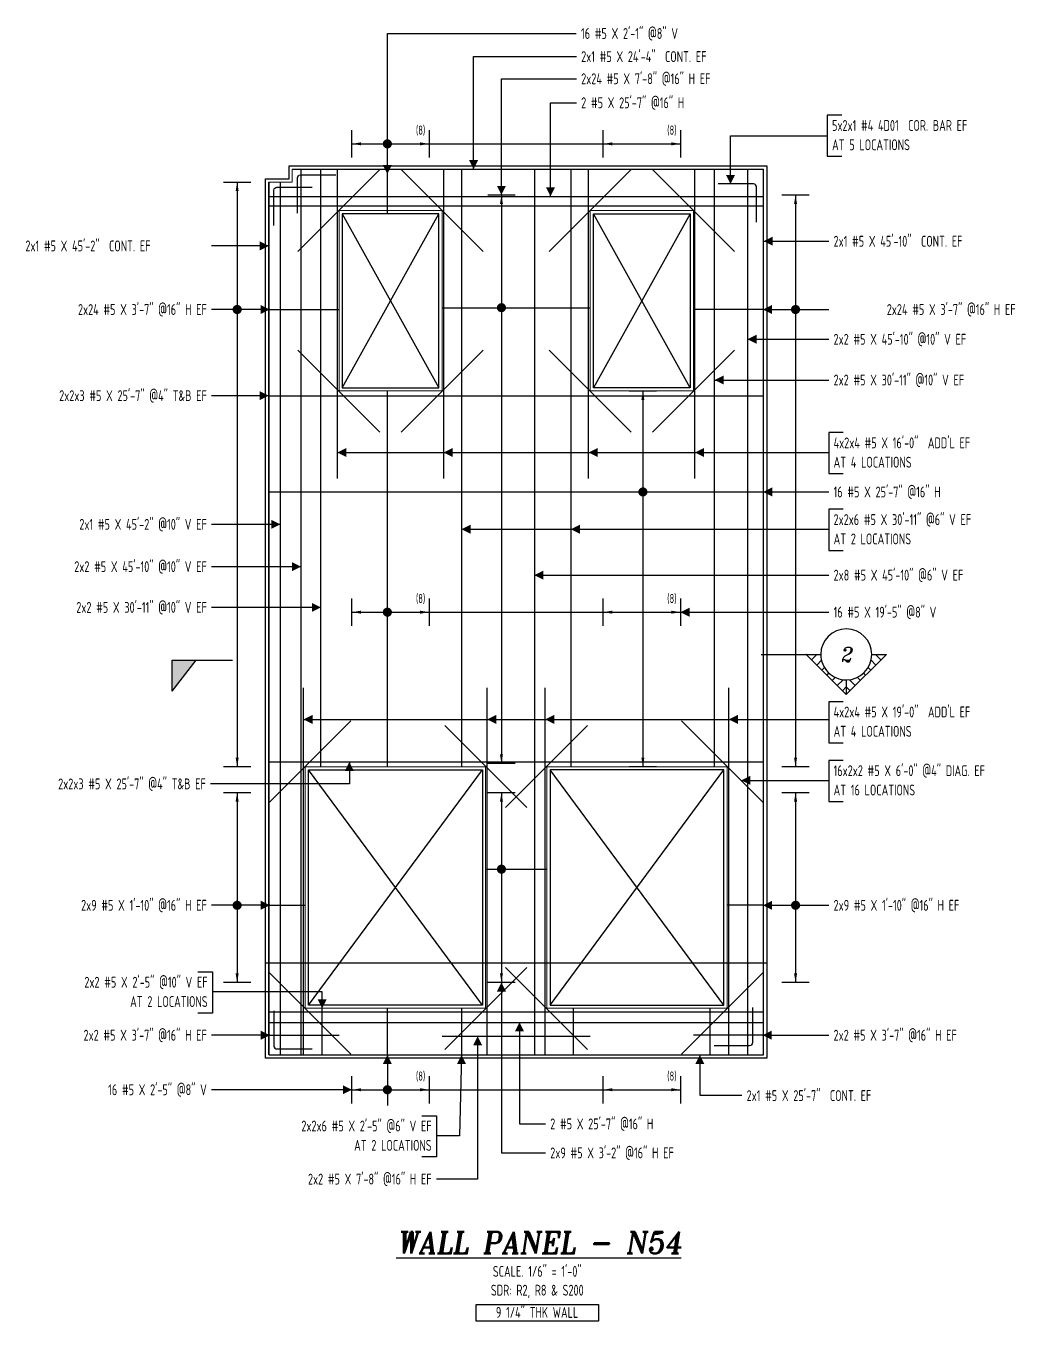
# Model space of a CAD drawing. Header units: inches. Extents: x -3675 to 33171, y -2273 to 1837.
# Drawn here: x 24308 to 24922, y 175 to 979 of the extents above; entities that cross this region are included whole.
import ezdxf
from ezdxf.enums import TextEntityAlignment as Align

# ---------------------------------------------------------------- set-up
doc = ezdxf.new("R2010")
doc.units = ezdxf.units.IN
doc.header["$MEASUREMENT"] = 0
doc.layers.get('0').update_dxf_attribs({"linetype": 'CONTINUOUS'})
for name, color, linetype in [('0-25', 7, 'CONTINUOUS'), ('0-25TEXT', 7, 'CONTINUOUS'), ('0-35', 3, 'CONTINUOUS'), ('0-35TEXT', 3, 'CONTINUOUS'), ('0-50', 10, 'CONTINUOUS'), ('3', 3, 'CONTINUOUS'), ('BAR-LBL', 2, 'CONTINUOUS'), ('Hatch', 253, 'CONTINUOUS'), ('INTERMEDIATERANGELAY', 7, 'CONTINUOUS'), ('RANGELAY', 7, 'CONTINUOUS'), ('REBARS', 4, 'CONTINUOUS')]:
    doc.layers.add(name, color=color, linetype=linetype)
doc.layers.add('COVER', color=6, linetype='CONTINUOUS', lineweight=0, plot=False)
doc.styles.add('AR', font='ARCHQUIK.shx', dxfattribs={"width": 0.8})
doc.styles.add('ROMANT', font='romant')

# ---------------------------------------------------------------- blocks, each defined once
blk = doc.blocks.new('leadrblk')
blk.add_lwpolyline([(0, 0, 0, 1, 0), (1, 0, 1, 1, 0)], format="xyseb")
blk = doc.blocks.new('SECTARO')
at = {"linetype": 'Continuous'}
blk.add_line((33.32, 16.99), (20.13, 0), dxfattribs=at)
for p, q in [((33.32, 16.99), (33.32, 0)), ((33.32, 0), (0, 0))]:
    blk.add_line(p, q)
for points in [[(33.32, 0), (33.32, 16.99), (33.32, 0), (20.13, 0)], [(33.32, 16.99), (20.13, 0), (33.32, 0), (33.32, 16.99)]]:
    blk.add_solid(points, dxfattribs=at)
blk = doc.blocks.new('*X3')
at = {"color": 0, "linetype": 'Continuous'}
for p, q in [((-1.108, 0.278), (-1.075, 0.312)), ((-1.081, 0.217), (-1.031, 0.267)), ((-1.013, 0.197), (-0.986, 0.223)), ((-0.96, 0.161), (-0.942, 0.179)), ((-0.92, 0.112), (-0.898, 0.135)), ((-0.895, 0.05), (-0.854, 0.091)), ((-0.856, 0), (-0.81, 0.046)), ((-0.768, 0), (-0.765, 0.002))]:
    blk.add_line(p, q, dxfattribs=at)
blk = doc.blocks.new('*X2')
at = {"color": 0, "linetype": 'Continuous'}
for p, q in [((-1.108, 0.278), (-1.075, 0.312)), ((-0.96, 0.161), (-0.942, 0.179)), ((-0.856, 0), (-0.81, 0.046))]:
    blk.add_line(p, q, dxfattribs=at)
blk = doc.blocks.new('SECTNU')
at = {"linetype": 'Continuous'}
blk.add_line((-24.74, 0), (-32.81, 0), dxfattribs=at)
blk.add_line((0, 0), (-24.74, 0))
at = {"layer": '3'}
for p, q in [((-68.89, 0), (-46.81, 22.07)), ((-60.81, 0), (-68.89, 0))]:
    blk.add_line(p, q, dxfattribs=at)
at = {"layer": '3', "linetype": 'Continuous'}
blk.add_line((-46.81, 14), (-46.81, 22.07), dxfattribs=at)
at = {"layer": '3'}
for points in [[(-46.81, 22.07), (-24.74, 0), (-32.81, 0, 1)], [(-32.81, 0, 0.414214), (-46.81, 14)]]:
    blk.add_lwpolyline(points, format="xyb", dxfattribs=at)
for start, end in [(90, 180), (180, 0)]:
    blk.add_arc((-46.81, 0), 14, start, end, dxfattribs=at)
at = {"linetype": 'Continuous', "xscale": -64, "yscale": 64, "zscale": 64, "rotation": 359.9999999999999}
blk.add_blockref('*X3', (-117.73, 0), dxfattribs=at)
at = {"linetype": 'Continuous', "xscale": 64, "yscale": 64, "zscale": 64}
for name in ['*X3', '*X2']:
    blk.add_blockref(name, (24.1, 0), dxfattribs=at)
at = {"linetype": 'Continuous', "style": 'ROMANT', "oblique": 9, "width": 0.9}
blk.add_attdef('NO', text='', height=8, dxfattribs=at).set_placement((-46.81, 0), align=Align.MIDDLE)
blk = doc.blocks.new('*U2149', base_point=(24723.02, 698.56))
at = {"layer": 'REBARS', "color": 0}
blk.add_lwpolyline([(24723.33, 698.56), (24723.33, 890.56)], dxfattribs=at)
blk = doc.blocks.new('*U2150', base_point=(24657.64, 698.56))
at = {"layer": 'REBARS', "color": 0}
blk.add_lwpolyline([(24657.32, 698.56), (24657.32, 890.56)], dxfattribs=at)
blk = doc.blocks.new('*U2151', base_point=(24567.03, 698.56))
at = {"layer": 'REBARS', "color": 0}
blk.add_lwpolyline([(24567.34, 698.56), (24567.34, 890.56)], dxfattribs=at)
blk = doc.blocks.new('*U2152', base_point=(24501.64, 698.56))
at = {"layer": 'REBARS', "color": 0}
blk.add_lwpolyline([(24501.33, 698.56), (24501.33, 890.56)], dxfattribs=at)
blk = doc.blocks.new('*U2269', base_point=(24605.53, 394.67))
at = {"layer": 'REBARS', "color": 0}
blk.add_lwpolyline([(24605.75, 394.89), (24656.67, 343.98)], dxfattribs=at)
blk = doc.blocks.new('*U2270', base_point=(24605.53, 494.44))
at = {"layer": 'REBARS', "color": 0}
blk.add_lwpolyline([(24605.75, 494.22), (24656.67, 545.14)], dxfattribs=at)
blk = doc.blocks.new('*U2271', base_point=(24458.48, 391.72))
at = {"layer": 'REBARS', "color": 0}
blk.add_lwpolyline([(24458.71, 391.94), (24509.62, 341.03)], dxfattribs=at)
blk = doc.blocks.new('*U2272', base_point=(24619.13, 394.67))
at = {"layer": 'REBARS', "color": 0}
blk.add_lwpolyline([(24618.91, 394.89), (24568, 343.98)], dxfattribs=at)
blk = doc.blocks.new('*U2273', base_point=(24458.48, 497.4))
at = {"layer": 'REBARS', "color": 0}
blk.add_lwpolyline([(24458.71, 497.18), (24509.62, 548.09)], dxfattribs=at)
blk = doc.blocks.new('*U2274', base_point=(24619.13, 494.44))
at = {"layer": 'REBARS', "color": 0}
blk.add_lwpolyline([(24618.91, 494.22), (24568, 545.14)], dxfattribs=at)
blk = doc.blocks.new('*U2275', base_point=(24632.53, 777.96))
at = {"layer": 'REBARS', "color": 0}
blk.add_lwpolyline([(24632.75, 778.18), (24683.66, 727.27)], dxfattribs=at)
blk = doc.blocks.new('*U2276', base_point=(24748.13, 777.96))
at = {"layer": 'REBARS', "color": 0}
blk.add_lwpolyline([(24747.91, 778.18), (24697, 727.27)], dxfattribs=at)
blk = doc.blocks.new('*U2277', base_point=(24632.53, 839.69))
at = {"layer": 'REBARS', "color": 0}
blk.add_lwpolyline([(24632.75, 839.47), (24683.66, 890.39)], dxfattribs=at)
blk = doc.blocks.new('*U2278', base_point=(24748.13, 839.69))
at = {"layer": 'REBARS', "color": 0}
blk.add_lwpolyline([(24747.91, 839.47), (24697, 890.39)], dxfattribs=at)
blk = doc.blocks.new('*U2279', base_point=(24476.53, 777.96))
at = {"layer": 'REBARS', "color": 0}
blk.add_lwpolyline([(24476.75, 778.18), (24527.67, 727.27)], dxfattribs=at)
blk = doc.blocks.new('*U2280', base_point=(24592.14, 777.96))
at = {"layer": 'REBARS', "color": 0}
blk.add_lwpolyline([(24591.92, 778.18), (24541, 727.27)], dxfattribs=at)
blk = doc.blocks.new('*U2281', base_point=(24476.53, 839.69))
at = {"layer": 'REBARS', "color": 0}
blk.add_lwpolyline([(24476.75, 839.47), (24527.67, 890.39)], dxfattribs=at)
blk = doc.blocks.new('*U2282', base_point=(24592.14, 839.69))
at = {"layer": 'REBARS', "color": 0}
blk.add_lwpolyline([(24591.92, 839.47), (24541, 890.39)], dxfattribs=at)
blk = doc.blocks.new('*U2412', base_point=(24461.71, 344.05))
at = {"layer": 'REBARS', "color": 0}
blk.add_lwpolyline([(24461.96, 368.05), (24461.96, 346.05, 0.414214), (24463.71, 344.3), (24485.71, 344.3)], format="xyb", dxfattribs=at)
blk = doc.blocks.new('*U2413', base_point=(24759.23, 346.05))
at = {"layer": 'REBARS', "color": 0}
blk.add_lwpolyline([(24758.98, 370.05), (24758.98, 348.05, -0.414214), (24757.23, 346.3), (24735.23, 346.3)], format="xyb", dxfattribs=at)
blk = doc.blocks.new('*U2487', base_point=(24766.27, 340.56))
at = {"layer": 'REBARS', "color": 0}
blk.add_lwpolyline([(24765.96, 340.56), (24765.96, 890.56)], dxfattribs=at)
blk = doc.blocks.new('*U2520', base_point=(24459.02, 340.56))
at = {"layer": 'REBARS', "color": 0}
blk.add_lwpolyline([(24458.71, 340.56), (24458.71, 882.56)], dxfattribs=at)
blk = doc.blocks.new('*U2074', base_point=(24532.68, 862.6))
at = {"layer": 'REBARS', "color": 0}
blk.add_lwpolyline([(24532.36, 862.6), (24532.36, 887.6)], dxfattribs=at)
blk = doc.blocks.new('*U2414', base_point=(24461.71, 879.56))
at = {"layer": 'REBARS', "color": 0}
blk.add_lwpolyline([(24461.96, 855.56), (24461.96, 877.56, -0.414214), (24463.71, 879.31), (24485.71, 879.31)], format="xyb", dxfattribs=at)
blk = doc.blocks.new('*U2586', base_point=(24458.71, 689.83))
at = {"layer": 'REBARS', "color": 0}
blk.add_lwpolyline([(24458.71, 690.14), (24765.71, 690.14)], dxfattribs=at)
blk = doc.blocks.new('rendmark')
at = {"color": 4}
blk.add_line((0, -3), (0, 3), dxfattribs=at)
blk = doc.blocks.new('rarrow')
at = {"color": 7}
blk.add_solid([(2, -0.33), (2, 0.33), (0, 0)], dxfattribs=at)
blk = doc.blocks.new('*U2942', base_point=(24690.98, 752.85))
at = {"layer": 'RANGELAY'}
blk.add_line((24690.98, 752.85), (24690.98, 519.56), dxfattribs=at)
at = {"layer": 'RANGELAY', "xscale": 2.834645669291339, "yscale": 2.834645669291339}
for name, p, rotation in [('rendmark', (24690.98, 752.85), 269.9999999999999), ('rarrow', (24690.98, 752.85), 269.9999999999999), ('rarrow', (24690.98, 519.56), 89.999996929531), ('rendmark', (24690.98, 519.56), 89.999996929531)]:
    blk.add_blockref(name, p, dxfattribs=dict(at, rotation=rotation))
blk = doc.blocks.new('VPM75F6F0')
at = {"const_width": 1}
blk.add_lwpolyline([(-0.5, 0, 1), (0.5, 0, 1)], format="xyb", close=True, dxfattribs=at)
blk = doc.blocks.new('*U2663', base_point=(24473.956016, 890.245465))
at = {"layer": 'REBARS', "color": 0}
blk.add_lwpolyline([(24473.956016, 890.557965), (24765.956016, 890.557965)], dxfattribs=at)
blk = doc.blocks.new('*U2521', base_point=(24458.39, 882.56))
at = {"layer": 'REBARS', "color": 0}
blk.add_lwpolyline([(24458.71, 882.56), (24458.71, 340.56)], dxfattribs=at)
blk = doc.blocks.new('*U2415', base_point=(24476.33, 887.21))
at = {"layer": 'REBARS', "color": 0}
blk.add_lwpolyline([(24476.58, 863.21), (24476.58, 885.21, -0.414214), (24478.33, 886.96), (24500.33, 886.96)], format="xyb", dxfattribs=at)
blk = doc.blocks.new('*U2519', base_point=(24465.59, 882.56))
at = {"layer": 'REBARS', "color": 0}
blk.add_lwpolyline([(24465.9, 882.56), (24465.9, 340.56)], dxfattribs=at)
blk = doc.blocks.new('*U2416', base_point=(24761.75, 881.62))
at = {"layer": 'REBARS', "color": 0}
blk.add_lwpolyline([(24761.5, 857.62), (24761.5, 879.62, 0.414214), (24759.75, 881.37), (24737.75, 881.37)], format="xyb", dxfattribs=at)
blk = doc.blocks.new('*U2046', base_point=(24532.68, 340.56))
at = {"layer": 'REBARS', "color": 0}
blk.add_lwpolyline([(24532.36, 340.56), (24532.36, 369.56)], dxfattribs=at)
blk = doc.blocks.new('*U2603', base_point=(24458.96, 873.34))
at = {"layer": 'REBARS', "color": 0}
blk.add_lwpolyline([(24458.96, 873.65), (24765.96, 873.65)], dxfattribs=at)
blk = doc.blocks.new('*U2941', base_point=(24785.77, 503.56))
at = {"layer": 'RANGELAY'}
blk.add_line((24785.77, 503.56), (24785.77, 385.56), dxfattribs=at)
at = {"layer": 'RANGELAY', "xscale": 2.834645669291339, "yscale": 2.834645669291339}
for name, p, rotation in [('rendmark', (24785.77, 503.56), 269.9999999999999), ('rarrow', (24785.77, 503.56), 269.9999999999999), ('rarrow', (24785.77, 385.56), 89.999996929531), ('rendmark', (24785.77, 385.56), 89.999996929531)]:
    blk.add_blockref(name, p, dxfattribs=dict(at, rotation=rotation))
blk = doc.blocks.new('VPM75FBD0')
at = {"const_width": 1}
blk.add_lwpolyline([(-0.5, 0, 1), (0.5, 0, 1)], format="xyb", close=True, dxfattribs=at)
blk = doc.blocks.new('*U2780', base_point=(24765.53, 433.19))
at = {"layer": 'REBARS', "color": 0}
blk.add_lwpolyline([(24765.53, 433.51), (24743.53, 433.51)], dxfattribs=at)
blk = doc.blocks.new('*U2940', base_point=(24785.77, 874.56))
at = {"layer": 'RANGELAY'}
blk.add_line((24785.77, 874.56), (24785.77, 519.56), dxfattribs=at)
at = {"layer": 'RANGELAY', "xscale": 2.834645669291339, "yscale": 2.834645669291339}
for name, p, rotation in [('rendmark', (24785.77, 874.56), 269.9999999999999), ('rarrow', (24785.77, 874.56), 269.9999999999999), ('rarrow', (24785.77, 519.56), 89.999996929531), ('rendmark', (24785.77, 519.56), 89.999996929531)]:
    blk.add_blockref(name, p, dxfattribs=dict(at, rotation=rotation))
blk = doc.blocks.new('VPM75FCD0')
at = {"const_width": 1}
blk.add_lwpolyline([(-0.5, 0, 1), (0.5, 0, 1)], format="xyb", close=True, dxfattribs=at)
blk = doc.blocks.new('*U2740', base_point=(24765.53, 803.08))
at = {"layer": 'REBARS', "color": 0}
blk.add_lwpolyline([(24765.53, 803.4), (24722.53, 803.4)], dxfattribs=at)
blk = doc.blocks.new('*U2939', base_point=(24439.1, 503.56))
at = {"layer": 'RANGELAY'}
blk.add_line((24439.1, 503.56), (24439.1, 385.56), dxfattribs=at)
at = {"layer": 'RANGELAY', "xscale": 2.834645669291339, "yscale": 2.834645669291339}
for name, p, rotation in [('rendmark', (24439.1, 503.56), 269.9999999999999), ('rarrow', (24439.1, 503.56), 269.9999999999999), ('rarrow', (24439.1, 385.56), 89.999996929531), ('rendmark', (24439.1, 385.56), 89.999996929531)]:
    blk.add_blockref(name, p, dxfattribs=dict(at, rotation=rotation))
blk = doc.blocks.new('VPM75FDD0')
at = {"const_width": 1}
blk.add_lwpolyline([(-0.5, 0, 1), (0.5, 0, 1)], format="xyb", close=True, dxfattribs=at)
blk = doc.blocks.new('*U2779', base_point=(24459.33, 433.19))
at = {"layer": 'REBARS', "color": 0}
blk.add_lwpolyline([(24459.33, 433.51), (24481.33, 433.51)], dxfattribs=at)
blk = doc.blocks.new('*U2938', base_point=(24439.1, 882.56))
at = {"layer": 'RANGELAY'}
blk.add_line((24439.1, 882.56), (24439.1, 519.56), dxfattribs=at)
at = {"layer": 'RANGELAY', "xscale": 2.834645669291339, "yscale": 2.834645669291339}
for name, p, rotation in [('rendmark', (24439.1, 882.56), 269.9999999999999), ('rarrow', (24439.1, 882.56), 269.9999999999999), ('rarrow', (24439.1, 519.56), 89.999996929531), ('rendmark', (24439.1, 519.56), 89.999996929531)]:
    blk.add_blockref(name, p, dxfattribs=dict(at, rotation=rotation))
blk = doc.blocks.new('VPM75FED0')
at = {"const_width": 1}
blk.add_lwpolyline([(-0.5, 0, 1), (0.5, 0, 1)], format="xyb", close=True, dxfattribs=at)
blk = doc.blocks.new('*U2737', base_point=(24459.33, 803.08))
at = {"layer": 'REBARS', "color": 0}
blk.add_lwpolyline([(24459.33, 803.4), (24502.33, 803.4)], dxfattribs=at)
blk = doc.blocks.new('*U2114', base_point=(24491.43, 519.56))
at = {"layer": 'REBARS', "color": 0}
blk.add_lwpolyline([(24491.11, 519.56), (24491.11, 890.56)], dxfattribs=at)
blk = doc.blocks.new('*U2486', base_point=(24478.39, 890.56))
at = {"layer": 'REBARS', "color": 0}
blk.add_lwpolyline([(24478.71, 890.56), (24478.71, 340.56)], dxfattribs=at)
blk = doc.blocks.new('*U2937', base_point=(24603.17, 874.56))
at = {"layer": 'RANGELAY'}
blk.add_line((24603.17, 874.56), (24603.17, 521.56), dxfattribs=at)
at = {"layer": 'RANGELAY', "xscale": 2.834645669291339, "yscale": 2.834645669291339}
for name, p, rotation in [('rendmark', (24603.17, 874.56), 269.9999999999999), ('rarrow', (24603.17, 874.56), 269.9999999999999), ('rarrow', (24603.17, 521.56), 89.999996929531), ('rendmark', (24603.17, 521.56), 89.999996929531)]:
    blk.add_blockref(name, p, dxfattribs=dict(at, rotation=rotation))
blk = doc.blocks.new('VPM760110')
at = {"const_width": 1}
blk.add_lwpolyline([(-0.5, 0, 1), (0.5, 0, 1)], format="xyb", close=True, dxfattribs=at)
blk = doc.blocks.new('*U2798', base_point=(24566.32, 804.22))
at = {"layer": 'REBARS', "color": 0}
blk.add_lwpolyline([(24566.32, 804.53), (24658.32, 804.53)], dxfattribs=at)
blk = doc.blocks.new('*U2936', base_point=(24603.17, 503.56))
at = {"layer": 'RANGELAY'}
blk.add_line((24603.17, 503.56), (24603.17, 385.56), dxfattribs=at)
at = {"layer": 'RANGELAY', "xscale": 2.834645669291339, "yscale": 2.834645669291339}
for name, p, rotation in [('rendmark', (24603.17, 503.56), 269.9999999999999), ('rarrow', (24603.17, 503.56), 269.9999999999999), ('rarrow', (24603.17, 385.56), 89.999996929531), ('rendmark', (24603.17, 385.56), 89.999996929531)]:
    blk.add_blockref(name, p, dxfattribs=dict(at, rotation=rotation))
blk = doc.blocks.new('VPM760210')
at = {"const_width": 1}
blk.add_lwpolyline([(-0.5, 0, 1), (0.5, 0, 1)], format="xyb", close=True, dxfattribs=at)
blk = doc.blocks.new('*U2822', base_point=(24593.33, 455.6))
at = {"layer": 'REBARS', "color": 0}
blk.add_lwpolyline([(24593.33, 455.92), (24631.33, 455.92)], dxfattribs=at)
blk = doc.blocks.new('*U2602', base_point=(24458.96, 340.87))
at = {"layer": 'REBARS', "color": 0}
blk.add_lwpolyline([(24458.96, 340.56), (24765.96, 340.56)], dxfattribs=at)
blk = doc.blocks.new('*U2485', base_point=(24623.32, 890.56))
at = {"layer": 'REBARS', "color": 0}
blk.add_lwpolyline([(24623.63, 890.56), (24623.63, 340.56)], dxfattribs=at)
blk = doc.blocks.new('*U2111', base_point=(24646.02, 890.56))
at = {"layer": 'REBARS', "color": 0}
blk.add_lwpolyline([(24646.33, 890.56), (24646.33, 519.56)], dxfattribs=at)
blk = doc.blocks.new('*U2112', base_point=(24578.03, 890.56))
at = {"layer": 'REBARS', "color": 0}
blk.add_lwpolyline([(24578.34, 890.56), (24578.34, 519.56)], dxfattribs=at)
blk = doc.blocks.new('*U2283', base_point=(24766.18, 391.72))
at = {"layer": 'REBARS', "color": 0}
blk.add_lwpolyline([(24765.96, 391.94), (24715.04, 341.03)], dxfattribs=at)
blk = doc.blocks.new('*U2284', base_point=(24766.18, 497.4))
at = {"layer": 'REBARS', "color": 0}
blk.add_lwpolyline([(24765.96, 497.18), (24715.04, 548.09)], dxfattribs=at)
blk = doc.blocks.new('*U2694', base_point=(24744.02, 340.56))
at = {"layer": 'REBARS', "color": 0}
blk.add_lwpolyline([(24744.33, 340.56), (24744.33, 568.56)], dxfattribs=at)
blk = doc.blocks.new('*U2695', base_point=(24630.64, 340.56))
at = {"layer": 'REBARS', "color": 0}
blk.add_lwpolyline([(24630.33, 340.56), (24630.33, 568.56)], dxfattribs=at)
blk = doc.blocks.new('*U2696', base_point=(24594.02, 340.56))
at = {"layer": 'REBARS', "color": 0}
blk.add_lwpolyline([(24594.33, 340.56), (24594.33, 568.56)], dxfattribs=at)
blk = doc.blocks.new('*U2697', base_point=(24480.64, 340.56))
at = {"layer": 'REBARS', "color": 0}
blk.add_lwpolyline([(24480.33, 340.56), (24480.33, 568.56)], dxfattribs=at)
blk = doc.blocks.new('*U2050', base_point=(24732.51, 340.56))
at = {"layer": 'REBARS', "color": 0}
blk.add_lwpolyline([(24732.82, 340.56), (24732.82, 369.56)], dxfattribs=at)
blk = doc.blocks.new('*U2051', base_point=(24492.15, 340.56))
at = {"layer": 'REBARS', "color": 0}
blk.add_lwpolyline([(24491.84, 340.56), (24491.84, 369.56)], dxfattribs=at)
blk = doc.blocks.new('*U2600', base_point=(24458.71, 750.21))
at = {"layer": 'REBARS', "color": 0}
blk.add_lwpolyline([(24458.71, 749.9), (24765.71, 749.9)], dxfattribs=at)
blk = doc.blocks.new('*U2601', base_point=(24458.71, 867.44))
at = {"layer": 'REBARS', "color": 0}
blk.add_lwpolyline([(24458.71, 867.76), (24765.71, 867.76)], dxfattribs=at)
blk = doc.blocks.new('*U2048', base_point=(24647.46, 369.56))
at = {"layer": 'REBARS', "color": 0}
blk.add_lwpolyline([(24647.78, 369.56), (24647.78, 340.56)], dxfattribs=at)
blk = doc.blocks.new('*U2049', base_point=(24578.03, 369.56))
at = {"layer": 'REBARS', "color": 0}
blk.add_lwpolyline([(24578.34, 369.56), (24578.34, 340.56)], dxfattribs=at)
blk = doc.blocks.new('*U2598', base_point=(24458.71, 367.74))
at = {"layer": 'REBARS', "color": 0}
blk.add_lwpolyline([(24458.71, 367.43), (24765.71, 367.43)], dxfattribs=at)
blk = doc.blocks.new('*U2599', base_point=(24458.71, 522.19))
at = {"layer": 'REBARS', "color": 0}
blk.add_lwpolyline([(24458.71, 522.51), (24765.71, 522.51)], dxfattribs=at)
blk = doc.blocks.new('*U3157', base_point=(24510.33, 318.97))
at = {"layer": 'INTERMEDIATERANGELAY'}
blk.add_line((24558.34, 318.97), (24666.32, 318.97), dxfattribs=at)
at = {"layer": 'RANGELAY'}
for p, q in [((24510.33, 318.97), (24558.34, 318.97)), ((24666.32, 318.97), (24714.33, 318.97))]:
    blk.add_line(p, q, dxfattribs=at)
at = {"layer": 'RANGELAY', "xscale": 2.834645669291339, "yscale": 2.834645669291339}
for name, p in [('rendmark', (24510.33, 318.97)), ('rendmark', (24666.32, 318.97)), ('rarrow', (24510.33, 318.97)), ('rarrow', (24666.32, 318.97))]:
    blk.add_blockref(name, p, dxfattribs=at)
at = {"layer": 'RANGELAY', "xscale": 2.834645669291339, "yscale": 2.834645669291339, "rotation": 179.999996929531}
for name, p in [('rendmark', (24558.34, 318.97)), ('rendmark', (24714.33, 318.97)), ('rarrow', (24558.34, 318.97)), ('rarrow', (24714.33, 318.97))]:
    blk.add_blockref(name, p, dxfattribs=at)
blk = doc.blocks.new('VPM760A50')
at = {"const_width": 1}
blk.add_lwpolyline([(-0.5, 0, 1), (0.5, 0, 1)], format="xyb", close=True, dxfattribs=at)
blk = doc.blocks.new('*U3175', base_point=(24510.33, 615.49))
at = {"layer": 'INTERMEDIATERANGELAY'}
blk.add_line((24558.34, 615.49), (24666.32, 615.49), dxfattribs=at)
at = {"layer": 'RANGELAY'}
for p, q in [((24510.33, 615.49), (24558.34, 615.49)), ((24666.32, 615.49), (24714.33, 615.49))]:
    blk.add_line(p, q, dxfattribs=at)
at = {"layer": 'RANGELAY', "xscale": 2.834645669291339, "yscale": 2.834645669291339}
for name, p in [('rendmark', (24510.33, 615.49)), ('rendmark', (24666.32, 615.49)), ('rarrow', (24510.33, 615.49)), ('rarrow', (24666.32, 615.49))]:
    blk.add_blockref(name, p, dxfattribs=at)
at = {"layer": 'RANGELAY', "xscale": 2.834645669291339, "yscale": 2.834645669291339, "rotation": 179.999996929531}
for name, p in [('rendmark', (24558.34, 615.49)), ('rendmark', (24714.33, 615.49)), ('rarrow', (24558.34, 615.49)), ('rarrow', (24714.33, 615.49))]:
    blk.add_blockref(name, p, dxfattribs=at)
blk = doc.blocks.new('VPM760AF0')
at = {"const_width": 1}
blk.add_lwpolyline([(-0.5, 0, 1), (0.5, 0, 1)], format="xyb", close=True, dxfattribs=at)
blk = doc.blocks.new('*U3167', base_point=(24510.33, 906.25))
at = {"layer": 'INTERMEDIATERANGELAY'}
blk.add_line((24558.34, 906.25), (24666.32, 906.25), dxfattribs=at)
at = {"layer": 'RANGELAY'}
for p, q in [((24510.33, 906.25), (24558.34, 906.25)), ((24666.32, 906.25), (24714.33, 906.25))]:
    blk.add_line(p, q, dxfattribs=at)
at = {"layer": 'RANGELAY', "xscale": 2.834645669291339, "yscale": 2.834645669291339}
for name, p in [('rendmark', (24510.33, 906.25)), ('rendmark', (24666.32, 906.25)), ('rarrow', (24510.33, 906.25)), ('rarrow', (24666.32, 906.25))]:
    blk.add_blockref(name, p, dxfattribs=at)
at = {"layer": 'RANGELAY', "xscale": 2.834645669291339, "yscale": 2.834645669291339, "rotation": 179.999996929531}
for name, p in [('rendmark', (24558.34, 906.25)), ('rendmark', (24714.33, 906.25)), ('rarrow', (24558.34, 906.25)), ('rarrow', (24714.33, 906.25))]:
    blk.add_blockref(name, p, dxfattribs=at)
blk = doc.blocks.new('VPM760B90')
at = {"const_width": 1}
blk.add_lwpolyline([(-0.5, 0, 1), (0.5, 0, 1)], format="xyb", close=True, dxfattribs=at)
blk = doc.blocks.new('*U2113', base_point=(24735.18, 519.56))
at = {"layer": 'REBARS', "color": 0}
blk.add_lwpolyline([(24735.5, 519.56), (24735.5, 890.56)], dxfattribs=at)
blk = doc.blocks.new('*U2484', base_point=(24756.27, 890.56))
at = {"layer": 'REBARS', "color": 0}
blk.add_lwpolyline([(24755.96, 890.56), (24755.96, 340.56)], dxfattribs=at)
blk = doc.blocks.new('*U2082', base_point=(24532.68, 519.56))
at = {"layer": 'REBARS', "color": 0}
blk.add_lwpolyline([(24532.36, 519.56), (24532.36, 752.56)], dxfattribs=at)
blk = doc.blocks.new('*U2744', base_point=(24765.33, 352.53))
at = {"layer": 'REBARS', "color": 0}
blk.add_lwpolyline([(24765.33, 352.84), (24722.33, 352.84)], dxfattribs=at)
blk = doc.blocks.new('*U2597', base_point=(24458.96, 360.5))
at = {"layer": 'REBARS', "color": 0}
blk.add_lwpolyline([(24458.96, 360.81), (24765.96, 360.81)], dxfattribs=at)
blk = doc.blocks.new('*U2743', base_point=(24459.33, 352.53))
at = {"layer": 'REBARS', "color": 0}
blk.add_lwpolyline([(24459.33, 352.84), (24502.33, 352.84)], dxfattribs=at)
blk = doc.blocks.new('*U2801', base_point=(24566.32, 351.87))
at = {"layer": 'REBARS', "color": 0}
blk.add_lwpolyline([(24566.32, 352.18), (24658.32, 352.18)], dxfattribs=at)

msp = doc.modelspace()

# ---------------------------------------------------------------- linework, layer by layer
at = {"layer": '0-25'}
for p, q in [((24504.33102, 862.80797), (24564.33798, 754.84814)), ((24504.33102, 754.84814), (24564.33798, 862.80797)), ((24720.33102, 862.80797), (24660.32405, 754.84814)), ((24720.33102, 754.84814), (24660.32405, 862.80797)), ((24483.33102, 371.55797), (24591.33102, 517.55842)), ((24591.33102, 371.55797), (24483.33102, 517.55842)), ((24741.33102, 371.55797), (24633.33102, 517.55842)), ((24633.33102, 371.55797), (24741.33102, 517.55842))]:
    msp.add_line(p, q, dxfattribs=at)
at = {"layer": '0-25TEXT'}
for points in [[(24532.36311, 884.58463), (24532.36311, 974.75999), (24649.57573, 974.75999)], [(24585.91493, 890.55797), (24585.91493, 960.42353), (24649.66703, 960.42353)], [(24603.17422, 874.55797), (24603.17422, 946.67025), (24649.66703, 946.67025)], [(24633.59166, 873.6477), (24633.59166, 931.74554), (24649.66703, 931.74554)], [(24814.42135, 924.04015), (24805.42229, 924.04015), (24805.42229, 898.54283), (24814.42135, 898.54283)], [(24745.39305, 881.37155), (24745.39306, 911.29149), (24805.42229, 911.29149)], [(24765.95602, 845.78801), (24806.36721, 845.78801)], [(24458.70599, 842.8843), (24423.26368, 842.8843)], [(24459.33102, 803.39723), (24423.26368, 803.39723)], [(24765.53242, 803.39723), (24806.36588, 803.39723)], [(24755.956, 784.91944), (24806.36721, 784.91944)], [(24735.49509, 759.61519), (24806.36721, 759.61519)], [(24458.70599, 749.90042), (24423.26368, 749.90042)], [(24815.36627, 726.98115), (24806.36721, 726.98115), (24806.36721, 701.48383), (24815.36627, 701.48383)], [(24501.33096, 714.60745), (24806.36721, 714.60745)], [(24765.6811, 690.13774), (24806.36721, 690.13774)], [(24815.36627, 679.34707), (24806.36721, 679.34707), (24806.36721, 653.84975), (24815.36627, 653.84975)], [(24465.90275, 670.00174), (24423.26368, 670.00174)], [(24578.33799, 666.97338), (24806.36721, 666.97337)], [(24478.70602, 643.73816), (24423.26368, 643.73816)], [(24623.63428, 638.47441), (24806.36721, 638.47441)], [(24491.11317, 618.43391), (24423.26368, 618.43391)], [(24714.33102, 615.48532), (24806.36721, 615.48532)], [(24815.36627, 559.90753), (24806.36721, 559.90753), (24806.36721, 534.4102), (24815.36627, 534.4102)], [(24480.33102, 548.89999), (24806.36721, 548.89999)], [(24815.36627, 523.44672), (24806.36721, 523.44672), (24806.36721, 497.9494), (24815.36627, 497.9494)], [(24508.74394, 522.50615), (24508.74394, 508.87012), (24422.63405, 508.87012)], [(24752.05905, 511.07302), (24806.36721, 511.07302)], [(24459.33102, 433.50507), (24423.26368, 433.50507)], [(24765.53242, 433.50507), (24806.36587, 433.50507)], [(24414.76542, 392.11686), (24423.76448, 392.11686), (24423.76448, 366.61954), (24414.76542, 366.61954)], [(24491.83865, 369.558), (24491.83865, 379.7432), (24423.76448, 379.74316)], [(24603.17421, 385.55801), (24603.17421, 279.77294), (24630.47232, 279.77294)], [(24614.39695, 360.81471), (24614.39695, 297.77384), (24630.47232, 297.77384)], [(24459.33102, 352.84048), (24423.26368, 352.84048)], [(24588.399, 352.17987), (24588.399, 263.50358), (24562.82756, 263.50358)], [(24765.33101, 352.84048), (24806.36587, 352.84048)], [(24532.36308, 340.55801), (24532.36308, 309.12738)], [(24578.33798, 340.55788), (24577.10705, 290.46125), (24562.82756, 290.46125)], [(24726.37281, 340.55797), (24726.37281, 315.57941), (24752.3737, 315.57941)], [(24510.33102, 318.96997), (24423.26368, 318.96997)], [(24553.82851, 302.83495), (24562.82756, 302.83495), (24562.82756, 277.33763), (24553.82851, 277.33763)]]:
    msp.add_lwpolyline(points, dxfattribs=at)
at = {"layer": '0-35'}
for points in [[(24471.33102, 892.55797), (24767.95602, 892.55797), (24767.95602, 338.55797), (24456.70602, 338.55797), (24456.70602, 884.55797), (24471.33102, 884.55797)], [(24504.33102, 754.84814), (24564.33798, 754.84814), (24564.33798, 862.80797), (24504.33102, 862.80797)], [(24720.33102, 754.84814), (24660.32405, 754.84814), (24660.32405, 862.80797), (24720.33102, 862.80797)], [(24483.33102, 517.55842), (24591.33102, 517.55842), (24591.33102, 371.55797), (24483.33102, 371.55797)], [(24741.33102, 517.55842), (24633.33102, 517.55842), (24633.33102, 371.55797), (24741.33102, 371.55797)]]:
    msp.add_lwpolyline(points, close=True, dxfattribs=at)
at = {"layer": '0-50'}
msp.add_lwpolyline([(24587.44934, 185.69915), (24663.33618, 185.69915), (24663.33618, 175.34279), (24587.44934, 175.34279)], close=True, dxfattribs=at)
at = {"layer": 'COVER'}
for points in [[(24473.33102, 890.55797), (24765.95602, 890.55797), (24765.95602, 340.55797), (24458.70602, 340.55797), (24458.70602, 882.55797), (24473.33102, 882.55797)], [(24502.33102, 752.84814), (24566.33798, 752.84814), (24566.33798, 864.80797), (24502.33102, 864.80797)], [(24722.33102, 752.84814), (24658.32405, 752.84814), (24658.32405, 864.80797), (24722.33102, 864.80797)], [(24481.33102, 519.55842), (24593.33102, 519.55842), (24593.33102, 369.55797), (24481.33102, 369.55797)], [(24743.33102, 519.55842), (24631.33102, 519.55842), (24631.33102, 369.55797), (24743.33102, 369.55797)]]:
    msp.add_lwpolyline(points, close=True, dxfattribs=at)
at = {"layer": 'Hatch'}
msp.add_line((24767.95602, 397.55797), (24456.70602, 397.55797), dxfattribs=at)

# ---------------------------------------------------------------- block references
ref = msp.add_blockref('SECTNU', (24764.38075, 589.26557), dxfattribs=dict(xscale=1.129181470141702, yscale=1.129181470141702, zscale=1.129181470141702, rotation=180))
ref.add_attrib('NO', '2', dxfattribs={"linetype": 'Continuous', "height": 9.03345, "style": 'ROMANT', "oblique": 9, "width": 0.9}).set_placement((24817.24078, 589.26556), align=Align.MIDDLE)
at = {"xscale": 1.129181470141702, "yscale": 1.129181470141702, "zscale": 1.129181470141702, "rotation": 180}
msp.add_blockref('SECTARO', (24436.30753, 585.59353), dxfattribs=at)
at = {"layer": '0-25TEXT'}
for name, p, xscale, yscale in [('VPM760B90', (24532.3631, 906.25411), 2.834645669291338, 2.834645669291338), ('leadrblk', (24458.70599, 842.8843), -5.623937007874017, 2.250708661417324), ('leadrblk', (24765.95602, 845.78801), 5.623937007874017, 2.250708661417324), ('leadrblk', (24459.33102, 803.39723), -5.623937007874017, 2.250708661417324), ('leadrblk', (24765.53242, 803.39723), 5.623937007874017, 2.250708661417324), ('leadrblk', (24755.95601, 784.91944), 5.623937007874017, 2.250708661417324), ('leadrblk', (24735.49509, 759.61518), 5.623937007874017, 2.250708661417324), ('leadrblk', (24458.70599, 749.90042), -5.623937007874017, 2.250708661417324), ('leadrblk', (24501.33096, 714.60745), 5.623937007874017, 2.250708661417324), ('leadrblk', (24567.33805, 714.60748), 5.623937007874017, 2.250708661417324), ('leadrblk', (24657.32399, 714.6074), 5.623937007874017, 2.250708661417324), ('leadrblk', (24723.33108, 714.60753), 5.623937007874017, 2.250708661417324), ('leadrblk', (24765.6811, 690.13774), 5.623937007874017, 2.250708661417324), ('leadrblk', (24465.90275, 670.00174), -5.623937007874017, 2.250708661417324), ('leadrblk', (24578.33799, 666.97338), 5.623937007874017, 2.250708661417324), ('leadrblk', (24646.33026, 666.97338), 5.623937007874017, 2.250708661417324), ('leadrblk', (24478.70602, 643.73816), -5.623937007874017, 2.250708661417324), ('leadrblk', (24623.63428, 638.47441), 5.623937007874017, 2.250708661417324), ('leadrblk', (24491.11317, 618.43391), -5.623937007874017, 2.250708661417324), ('VPM760AF0', (24532.3631, 615.48532), 2.834645669291338, 2.834645669291338), ('leadrblk', (24714.33102, 615.48532), 5.623937007874017, 2.250708661417324), ('leadrblk', (24480.33102, 548.89999), 5.623937007874017, 2.250708661417324), ('leadrblk', (24594.33101, 548.90003), 5.623937007874017, 2.250708661417324), ('leadrblk', (24630.33102, 548.89994), 5.623937007874017, 2.250708661417324), ('leadrblk', (24744.33101, 548.90007), 5.623937007874017, 2.250708661417324), ('leadrblk', (24752.05905, 511.07302), 5.623937007874017, 2.250708661417324), ('leadrblk', (24459.33102, 433.50507), -5.623937007874017, 2.250708661417324), ('leadrblk', (24765.53242, 433.50507), 5.623937007874017, 2.250708661417324), ('leadrblk', (24459.33102, 352.84048), -5.623937007874017, 2.250708661417324), ('leadrblk', (24765.33101, 352.84048), 5.623937007874017, 2.250708661417324), ('VPM760A50', (24532.3631, 318.96997), 2.834645669291338, 2.834645669291338)]:
    msp.add_blockref(name, p, dxfattribs=dict(at, xscale=xscale, yscale=yscale))
for name, p, xscale, yscale, rotation in [('leadrblk', (24532.36311, 887.55755), 5.623937007874017, 2.250708661417324, 90.00000153523449), ('leadrblk', (24585.91493, 890.55797), 5.623937007874017, 2.250708661417324, 90.00000153523449), ('leadrblk', (24745.39305, 881.37155), 5.623937007874017, 2.250708661417324, 90.00000153523449), ('leadrblk', (24603.17422, 874.55797), 5.623937007874017, 2.250708661417324, 90.00000153523449), ('leadrblk', (24633.59166, 873.6477), 5.623937007874017, 2.250708661417324, 90.00000153523449), ('VPM75FED0', (24439.09518, 803.39723), 2.834645669291338, 2.834645669291338, 269.9999999999999), ('VPM760110', (24603.17422, 804.52809), 2.834645669291338, 2.834645669291338, 269.9999999999999), ('VPM75FCD0', (24785.76826, 803.39723), 2.834645669291338, 2.834645669291338, 90.00000000000007), ('VPM75F6F0', (24690.97844, 690.13775), 2.834645669291338, 2.834645669291338, 269.9999999999999), ('leadrblk', (24508.74394, 522.50615), 5.623937007874017, 2.250708661417324, 270.0000046057035), ('VPM760210', (24603.17422, 455.91523), 2.834645669291338, 2.834645669291338, 269.9999999999999), ('VPM75FDD0', (24439.09518, 433.50507), 2.834645669291338, 2.834645669291338, 269.9999999999999), ('VPM75FBD0', (24785.76826, 433.50507), 2.834645669291338, 2.834645669291338, 90.00000000000007), ('leadrblk', (24603.17421, 385.55801), -5.623937007874017, 2.250708661417324, 89.9999984647655), ('leadrblk', (24491.83865, 369.558), 5.623937007874017, 2.250708661417324, 90.00000153523449), ('leadrblk', (24614.39695, 360.81471), 5.623937007874017, 2.250708661417324, 270.0000046057035), ('leadrblk', (24588.399, 352.17987), 5.623937007874017, 2.250708661417324, 270.0000046057035), ('leadrblk', (24532.36308, 340.55801), -5.623937007874017, 2.250708661417324, 89.9999984647655), ('leadrblk', (24578.33798, 340.55788), -5.623937007874017, 2.250708661417324, 89.9999984647655), ('leadrblk', (24726.37281, 340.55797), -5.623937007874017, 2.250708661417324, 89.9999984647655), ('leadrblk', (24510.33102, 318.96997), 5.623937007874017, 2.250708661417324, 180.000003070469)]:
    msp.add_blockref(name, p, dxfattribs=dict(at, xscale=xscale, yscale=yscale, rotation=rotation))
at = {"layer": 'RANGELAY'}
for name, p in [('*U3167', (24510.33102, 906.25411)), ('*U2938', (24439.09518, 882.55797)), ('*U2937', (24603.17422, 874.55797)), ('*U2940', (24785.76826, 874.55797)), ('*U2942', (24690.97844, 752.84814)), ('*U3175', (24510.33102, 615.48532)), ('*U2939', (24439.09518, 503.55842)), ('*U2936', (24603.17422, 503.55842)), ('*U2941', (24785.76826, 503.55842)), ('*U3157', (24510.33102, 318.96997))]:
    msp.add_blockref(name, p, dxfattribs=at)
at = {"layer": 'REBARS', "color": 4}
for name, p in [('*U2663', (24473.95602, 890.24547)), ('*U2415', (24476.33102, 887.20867)), ('*U2281', (24476.53289, 839.6944)), ('*U2486', (24478.39352, 890.55797)), ('*U2114', (24491.42559, 519.55842)), ('*U2152', (24501.64345, 698.55796)), ('*U2074', (24532.6756, 862.60412)), ('*U2282', (24592.13611, 839.6944)), ('*U2151', (24567.02555, 698.55796)), ('*U2112', (24578.02548, 890.55797)), ('*U2485', (24623.32177, 890.55797)), ('*U2277', (24632.52592, 839.6944)), ('*U2111', (24646.01776, 890.55797)), ('*U2150', (24657.63649, 698.55796)), ('*U2278', (24748.12914, 839.6944)), ('*U2149', (24723.01858, 698.55796)), ('*U2113', (24735.18268, 519.55842)), ('*U2484', (24756.26851, 890.55797)), ('*U2487', (24766.26834, 340.55796)), ('*U2520', (24459.01834, 340.55796)), ('*U2521', (24458.39352, 882.55797)), ('*U2414', (24461.70602, 879.55797)), ('*U2519', (24465.59028, 882.55797)), ('*U2416', (24761.74757, 881.62154)), ('*U2603', (24458.95602, 873.33518)), ('*U2601', (24458.70601, 867.44318)), ('*U2798', (24566.32405, 804.21559)), ('*U2737', (24459.33102, 803.08473)), ('*U2740', (24765.53242, 803.08473)), ('*U2279', (24476.53289, 777.9617)), ('*U2280', (24592.13611, 777.9617)), ('*U2275', (24632.52592, 777.9617)), ('*U2276', (24748.12914, 777.9617)), ('*U2600', (24458.70601, 750.21292)), ('*U2082', (24532.6756, 519.55842)), ('*U2586', (24458.70602, 689.82524)), ('*U2697', (24480.64345, 340.55797)), ('*U2696', (24594.01858, 340.55797)), ('*U2695', (24630.64345, 340.55797)), ('*U2694', (24744.01858, 340.55797)), ('*U2273', (24458.48492, 497.39688)), ('*U2284', (24766.17699, 497.39701)), ('*U2274', (24619.12914, 494.44485)), ('*U2270', (24605.53289, 494.44485)), ('*U2599', (24458.70602, 522.19365)), ('*U2822', (24593.33102, 455.60273)), ('*U2779', (24459.33102, 433.19257)), ('*U2780', (24765.53242, 433.19257)), ('*U2272', (24619.12914, 394.67153)), ('*U2269', (24605.53289, 394.67153)), ('*U2271', (24458.48488, 391.71954)), ('*U2283', (24766.17699, 391.71938)), ('*U2413', (24759.22772, 346.05438)), ('*U2598', (24458.70602, 367.73906)), ('*U2412', (24461.70602, 344.05438)), ('*U2051', (24492.15114, 340.55796)), ('*U2046', (24532.6756, 340.55796)), ('*U2049', (24578.02548, 369.55797)), ('*U2048', (24647.46335, 369.55797)), ('*U2050', (24732.51089, 340.55796)), ('*U2597', (24458.95602, 360.50221)), ('*U2743', (24459.33102, 352.52798)), ('*U2801', (24566.32405, 351.86737)), ('*U2744', (24765.33101, 352.52798)), ('*U2602', (24458.95602, 340.87047))]:
    msp.add_blockref(name, p, dxfattribs=at)

# ---------------------------------------------------------------- texts
at = {"color": 7, "linetype": 'Continuous', "style": 'ROMANT', "oblique": 9, "width": 0.95}
msp.add_text('%%UWALL PANEL - N54', height=13.5, dxfattribs=at).set_placement((24626.76463, 217.27105), align=Align.CENTER)
at = {"layer": '0-25TEXT', "style": 'AR', "width": 0.8}
for p in [(24558.33798, 911.9234), (24714.33102, 911.9234), (24558.33798, 621.15462), (24714.33102, 621.15462), (24558.33798, 324.63926), (24714.33102, 324.63926)]:
    msp.add_text(' (8) ', height=5.669291, dxfattribs=at).set_placement(p, align=Align.RIGHT)
at = {"layer": '0-35TEXT', "style": 'AR', "width": 0.8}
for s, p in [('AT 5 LOCATIONS', (24808.42198, 902.29244)), ('AT 4 LOCATIONS', (24809.3669, 705.23344)), ('AT 2 LOCATIONS', (24809.3669, 657.59936)), ('AT 4 LOCATIONS', (24809.3669, 538.15981)), ('AT 16 LOCATIONS', (24809.3669, 501.699))]:
    msp.add_text(s, height=6.7498312, dxfattribs=at).set_placement(p)
for p in [(24420.76479, 370.36915), (24559.82788, 281.08723)]:
    msp.add_text('AT 2 LOCATIONS', height=6.7498312, dxfattribs=at).set_placement(p, align=Align.RIGHT)
for s, p in [('SCALE. 1/6" = 1\'-0"', (24625.39276, 202.82416)), ('SDR: R2, R8 & S200', (24625.39276, 191.15597)), ('9 1/4" THK WALL', (24625.31584, 177.36795))]:
    msp.add_text(s, height=6.7498312, dxfattribs=at).set_placement(p, align=Align.CENTER)
at = {"layer": 'BAR-LBL', "style": 'AR', "width": 0.8}
for s, p in [('16 #5 X 2\'-1" @8" V', (24652.57542, 971.38535)), ('2x1 #5 X 24\'-4"  CONT. EF', (24652.66671, 957.04888)), ('2x24 #5 X 7\'-8" @16" H EF', (24652.66671, 943.2956)), ('2 #5 X 25\'-7" @16" H', (24652.66671, 928.37089)), ('5x2x1 #4 4D01  COR. BAR EF', (24808.42198, 914.29118)), ('2x1 #5 X 45\'-2"  CONT. EF', (24307.62065, 839.50965)), ('2x1 #5 X 45\'-10"  CONT. EF', (24809.3669, 842.41337)), ('2x2 #5 X 45\'-10" @10" V EF', (24809.3669, 781.54479)), ('2x2 #5 X 30\'-11" @10" V EF', (24809.3669, 756.24054)), ('4x2x4 #5 X 16\'-0"  ADD\'L EF', (24809.3669, 717.23218)), ('16 #5 X 25\'-7" @16" H', (24809.3669, 686.7631)), ('2x2x6 #5 X 30\'-11" @6" V EF', (24809.3669, 669.5981)), ('2x8 #5 X 45\'-10" @6" V EF', (24809.3669, 635.09977)), ('16 #5 X 19\'-5" @8" V', (24809.3669, 612.11068)), ('4x2x4 #5 X 19\'-0"  ADD\'L EF', (24809.3669, 550.15855)), ('16x2x2 #5 X 6\'-0" @4" DIAG. EF', (24809.3669, 513.69775)), ('2x9 #5 X 1\'-10" @16" H EF', (24809.36556, 430.13042)), ('2x2 #5 X 3\'-7" @16" H EF', (24809.36556, 349.46583)), ('2x1 #5 X 25\'-7"  CONT. EF', (24755.37338, 311.97203)), ('2 #5 X 25\'-7" @16" H', (24633.472, 294.39919)), ('2x9 #5 X 3\'-2" @16" H EF', (24633.472, 276.39829))]:
    msp.add_text(s, height=6.7492913, dxfattribs=at).set_placement(p)
for s, p in [('2x24 #5 X 3\'-7" @16" H EF', (24420.26399, 800.02258)), ('2x24 #5 X 3\'-7" @16" H EF', (24922.38128, 800.02258)), ('2x2x3 #5 X 25\'-7" @4" T&B EF', (24420.26399, 746.52578)), ('2x1 #5 X 45\'-2" @10" V EF', (24420.26399, 666.6271)), ('2x2 #5 X 45\'-10" @10" V EF', (24420.26399, 640.36351)), ('2x2 #5 X 30\'-11" @10" V EF', (24420.26399, 615.05927)), ('2x2x3 #5 X 25\'-7" @4" T&B EF', (24419.63437, 505.49547)), ('2x9 #5 X 1\'-10" @16" H EF', (24420.26399, 430.13042)), ('2x2 #5 X 2\'-5" @10" V EF', (24420.76479, 382.36789)), ('2x2 #5 X 3\'-7" @16" H EF', (24420.264, 349.46583)), ('16 #5 X 2\'-5" @8" V', (24420.264, 315.59532)), ('2x2x6 #5 X 2\'-5" @6" V EF', (24559.82788, 293.08597)), ('2x2 #5 X 7\'-8" @16" H EF', (24559.82788, 260.12893))]:
    msp.add_text(s, height=6.7492913, dxfattribs=at).set_placement(p, align=Align.RIGHT)

doc.saveas('drawing.dxf')
